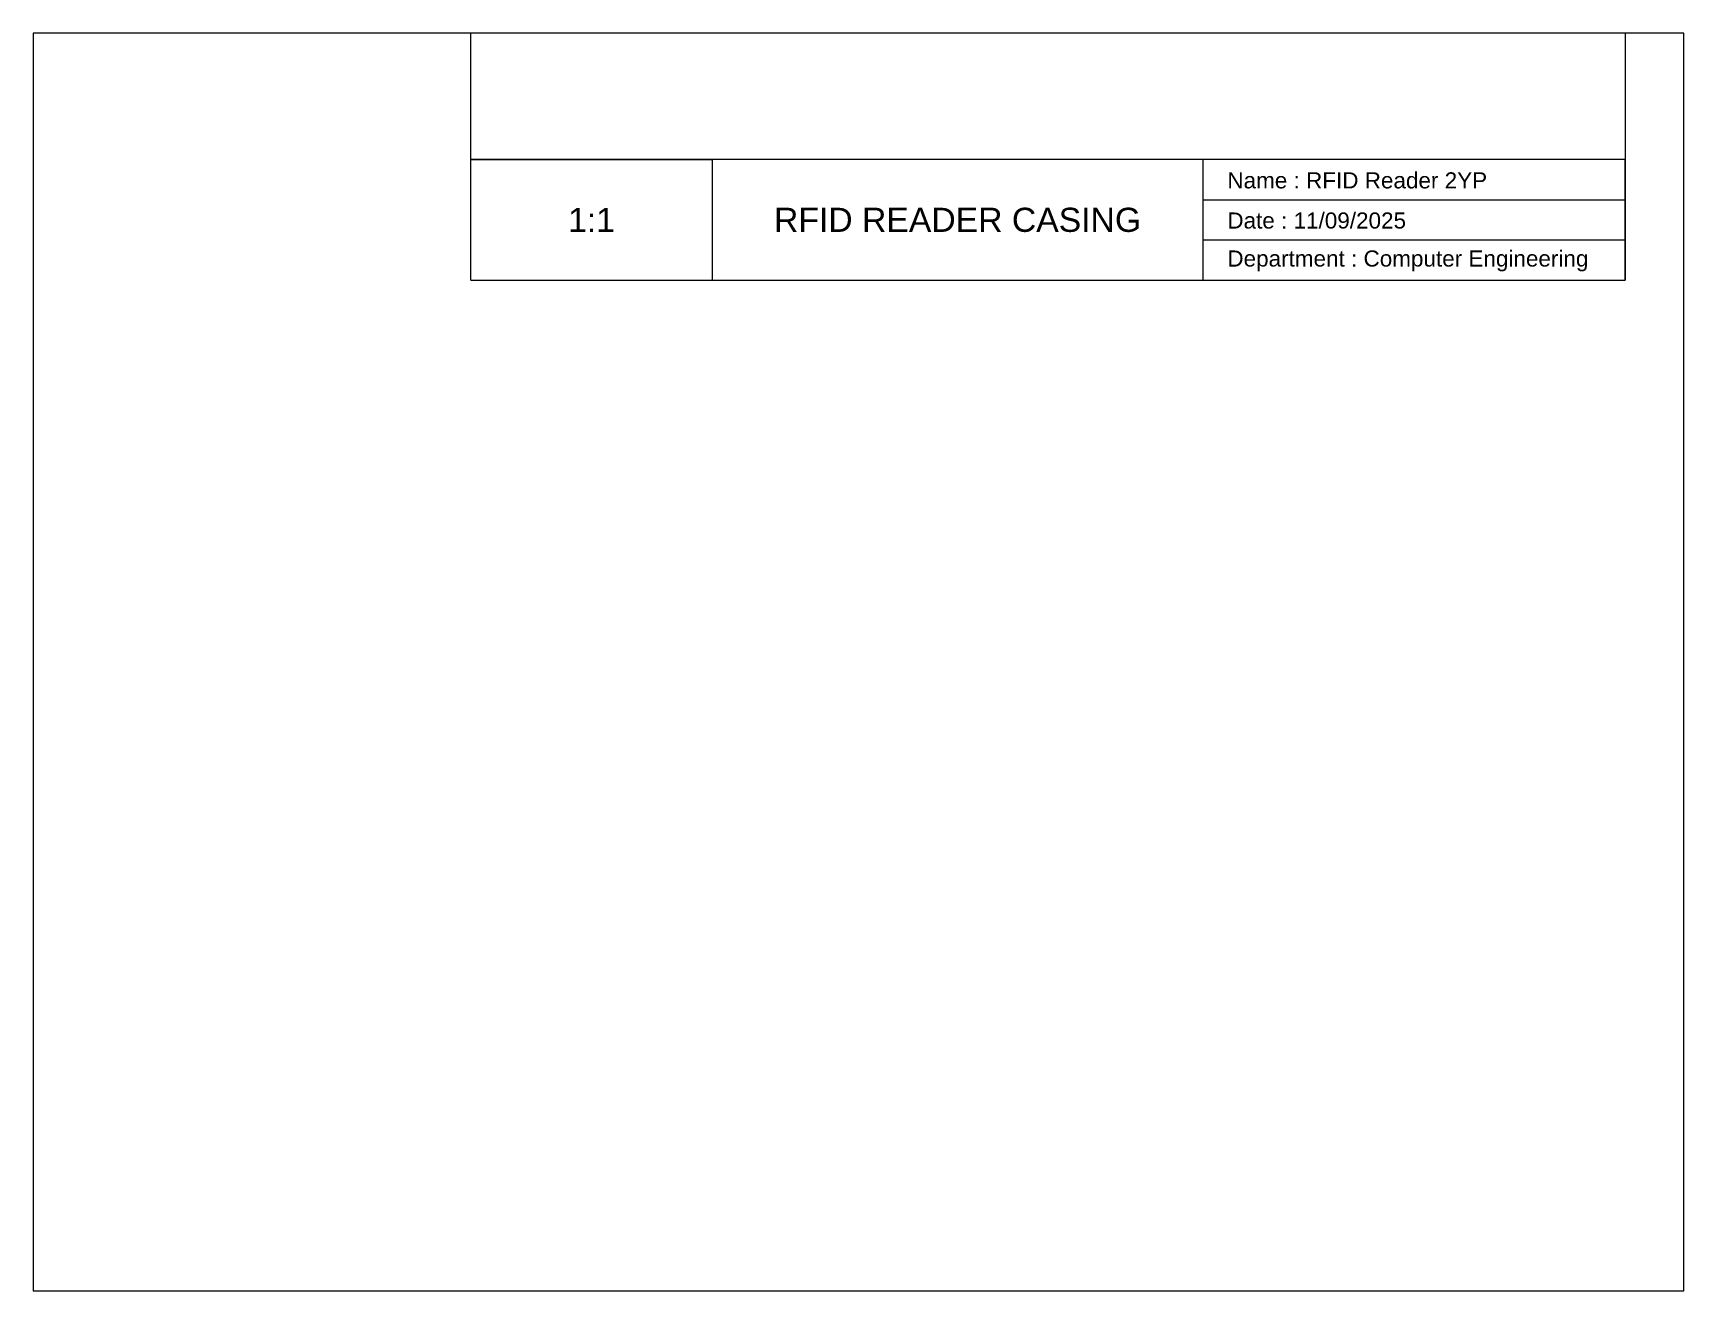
# Paper-space layout 'Layout1' of a CAD drawing. Header units: inches. Extents: x 1.05 to 9.45, y 0.8 to 7.2.
# The model-space entities are those that its viewports show. They can reach past a viewport. Long polylines and large blocks are cut down to what shows.
import ezdxf

# ---------------------------------------------------------------- set-up
doc = ezdxf.new("R2010")
doc.units = ezdxf.units.IN
doc.header["$MEASUREMENT"] = 0
doc.layers.get('0').update_dxf_attribs({"lineweight": 5})
doc.styles.get("Standard").update_dxf_attribs({"font": 'arial.ttf', "height": 4})
doc.styles.add('Topic', font='arial.ttf', dxfattribs={"height": 6})

msp = doc.modelspace()

# ---------------------------------------------------------------- linework, layer by layer
for p, q in [((5.29, 83.7), (5.29, 283.7)), ((292.29, 283.7), (292.29, 83.7)), ((232.29, 113.7), (5.29, 113.7)), ((5.29, 113.7), (65.29, 113.7)), ((65.29, 113.7), (65.29, 83.7)), ((187.29, 113.7), (187.29, 83.7)), ((292.29, 113.7), (232.29, 113.7)), ((292.29, 83.7), (292.29, 113.7)), ((187.29, 103.7), (292.29, 103.7)), ((292.29, 93.72), (187.29, 93.72)), ((5.29, 83.7), (292.29, 83.7))]:
    msp.add_line(p, q)

# ---------------------------------------------------------------- texts
at = {"char_height": 4, "attachment_point": 4}
for s, insert in [('Name : RFID Reader 2YP', (193.36, 108.52)), ('Date : 11/09/2025', (193.36, 98.54)), ('Department : Computer Engineering', (193.36, 88.52))]:
    msp.add_mtext_dynamic_manual_height_columns(s, width=92.4955, gutter_width=1, heights=[10], dxfattribs=dict(at, insert=insert))
at = {"char_height": 6, "attachment_point": 5, "style": 'Topic'}
for s, width, gutter_width, insert in [('1:1', 60, 30, (35.29, 98.7)), ('RFID READER CASING', 122, 20, (126.29, 98.7))]:
    msp.add_mtext_dynamic_manual_height_columns(s, width=width, gutter_width=gutter_width, heights=[0], dxfattribs=dict(at, insert=insert))

psp = doc.layouts.get("Layout1")

# ---------------------------------------------------------------- viewports
at = {"layer": '0'}
psp.add_viewport(center=(5.25, 4), size=(8.4, 6.4), view_center_point=(101.6617, -11.178), view_height=312.706621, dxfattribs=at)

doc.saveas('drawing.dxf')
